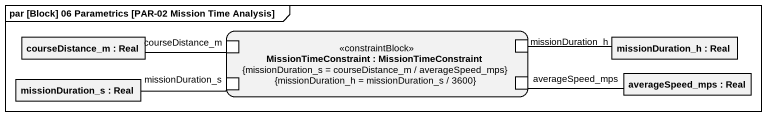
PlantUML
@startuml
mainframe par [Block] 06 Parametrics [PAR-02 Mission Time Analysis]
rectangle "courseDistance_m : Real" as courseDistance_m
rectangle "MissionTimeConstraint : MissionTimeConstraint\n{missionDuration_s = courseDistance_m / averageSpeed_mps}\n{missionDuration_h = missionDuration_s / 3600}" as MissionTimeConstraint <<constraintBlock>> {
  port "courseDistance_m" as courseDistance_m_2
  port missionDuration_h
  port "missionDuration_s" as missionDuration_s_2
  port averageSpeed_mps
}
rectangle "missionDuration_h : Real" as missionDuration_h_2
rectangle "missionDuration_s : Real" as missionDuration_s
rectangle "averageSpeed_mps : Real" as averageSpeed_mps_2
courseDistance_m -right- courseDistance_m_2
missionDuration_h_2 -left- missionDuration_h
missionDuration_s -right- missionDuration_s_2
averageSpeed_mps_2 -left- averageSpeed_mps
@enduml
